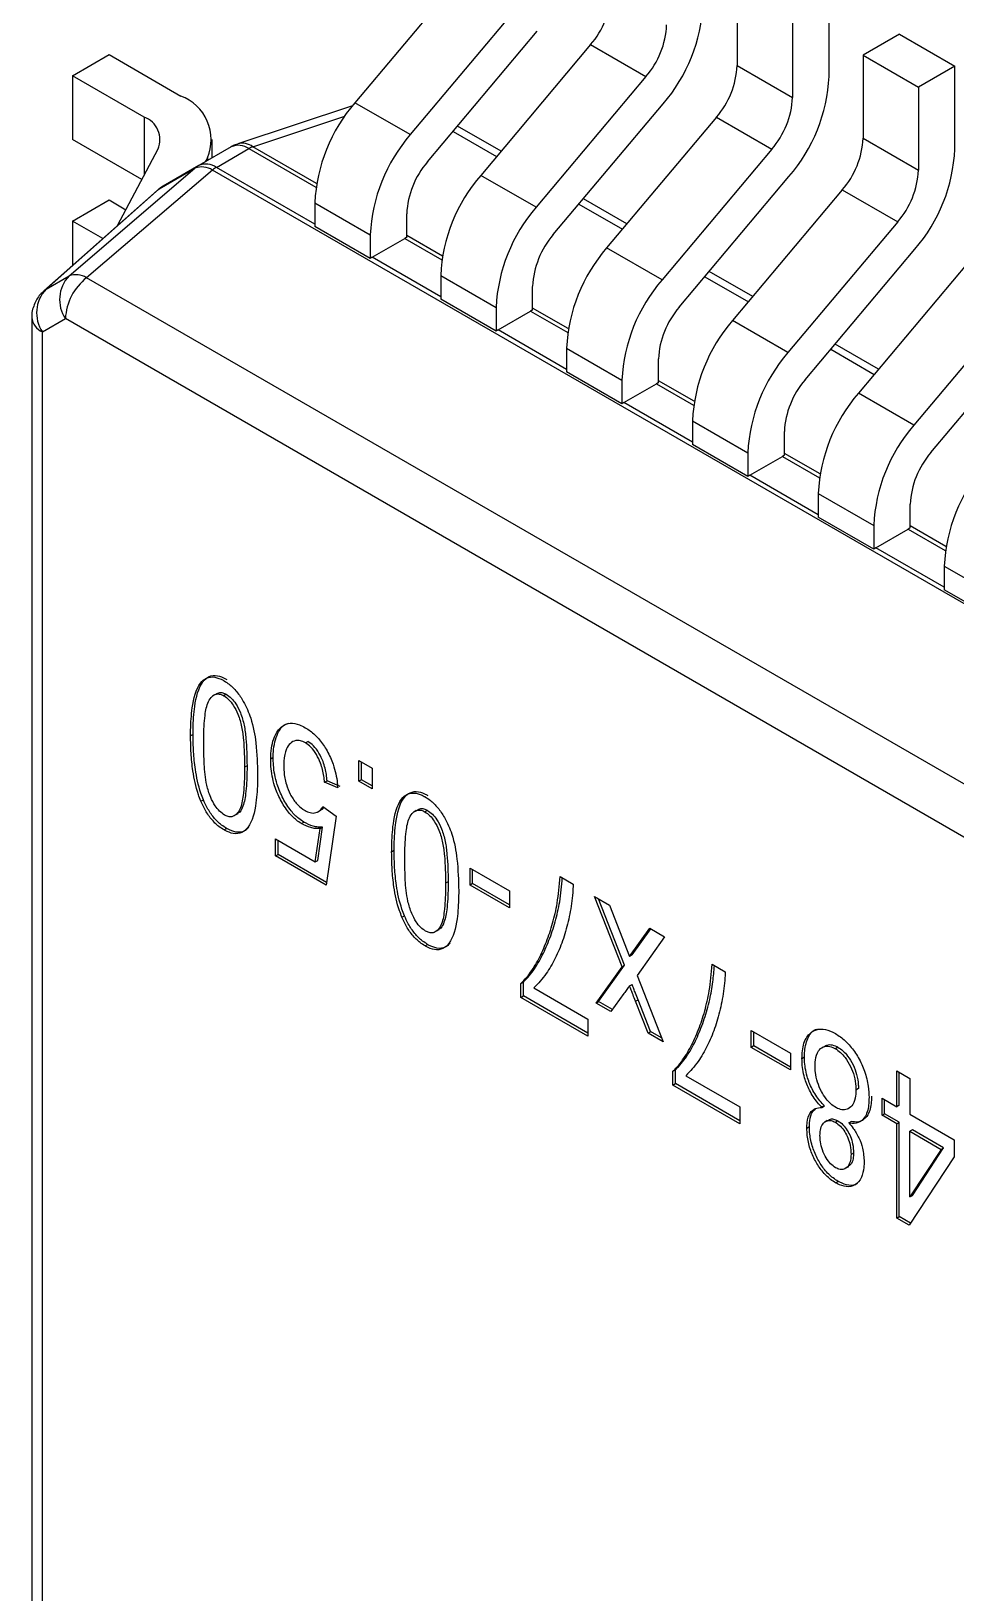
# Paper-space layout 'Layout1' of a CAD drawing. Header units: millimetres. Extents: x 0 to 841, y 0 to 594.
# Drawn here: x 526.86 to 532.05, y 194.3 to 203.08 of the extents above; entities that cross this region are included whole.
import ezdxf

# ---------------------------------------------------------------- set-up
doc = ezdxf.new("R2010")
doc.units = ezdxf.units.MM
doc.layers.get('0').update_dxf_attribs({"lineweight": 50})

psp = doc.layouts.get("Layout1")

# ---------------------------------------------------------------- linework, layer by layer
at = {"color": 18, "linetype": 'Continuous', "lineweight": 25, "true_color": 0x000000}
for p, q in [((529.2906, 203.4089), (528.6739, 202.6742)), ((530.8211, 203.3488), (530.8211, 202.8831)), ((529.6018, 203.2293), (528.985, 202.4946)), ((531.3373, 202.8219), (531.3373, 203.2875)), ((531.1323, 203.1691), (531.1323, 202.7035)), ((529.0813, 202.3411), (529.698, 203.0758)), ((531.7333, 203.0589), (531.5283, 202.9405)), ((531.7333, 203.0589), (532.0444, 202.8793)), ((529.9977, 203.0007), (529.381, 202.266)), ((529.9977, 203.0007), (530.3089, 202.8211)), ((527.0876, 202.8258), (527.2927, 202.9442)), ((527.2927, 202.9442), (527.6959, 202.7114)), ((530.8211, 202.8831), (531.1323, 202.7035)), ((531.5283, 202.9405), (531.8394, 202.7609)), ((531.5283, 202.9405), (531.5283, 202.4749)), ((532.0444, 202.8793), (531.8394, 202.7609)), ((532.0444, 202.4137), (532.0444, 202.8793)), ((527.4908, 202.593), (527.0876, 202.8258)), ((527.0876, 202.8258), (527.0876, 202.4665)), ((530.3089, 202.8211), (529.6921, 202.0864)), ((531.8394, 202.7609), (531.8394, 202.2953)), ((528.6601, 202.6574), (528.0158, 202.4427)), ((528.985, 202.4946), (528.6739, 202.6742)), ((529.7884, 201.9329), (530.4051, 202.6676)), ((527.4908, 202.593), (527.4908, 202.2683)), ((528.1012, 202.4271), (528.6166, 202.5988)), ((529.4948, 202.4015), (529.2504, 202.5426)), ((530.7048, 202.5925), (530.0881, 201.8578)), ((530.7048, 202.5925), (531.016, 202.4129)), ((527.4768, 202.2418), (527.0876, 202.4665)), ((527.8716, 202.3642), (527.8716, 202.4665)), ((529.2256, 202.5129), (529.4699, 202.3719)), ((531.5283, 202.4749), (531.8394, 202.2953)), ((527.3398, 201.9832), (527.5681, 202.4142)), ((527.979, 202.4262), (527.7963, 202.3207)), ((527.8454, 202.3652), (527.8331, 202.3419)), ((527.8454, 202.3652), (527.8454, 202.3491)), ((527.8963, 202.3108), (528.079, 202.4163)), ((528.079, 202.4163), (528.4551, 202.1992)), ((528.4584, 202.2209), (528.1012, 202.4271)), ((531.016, 202.4129), (530.3992, 201.6782)), ((527.0681, 201.7004), (527.7753, 202.3057)), ((527.8741, 202.2959), (527.1669, 201.6906)), ((527.5753, 202.1902), (527.7753, 202.3057)), ((527.7963, 202.3207), (527.5963, 202.2052)), ((536.9493, 197.0569), (527.8741, 202.2959)), ((528.4488, 201.9919), (527.8963, 202.3108)), ((529.6921, 202.0864), (529.381, 202.266)), ((527.5636, 202.1817), (526.9271, 201.6172)), ((527.5753, 202.1902), (526.9388, 201.6257)), ((530.4955, 201.5247), (531.1122, 202.2594)), ((531.412, 202.1843), (530.7952, 201.4496)), ((531.412, 202.1843), (531.7231, 202.0047)), ((527.0876, 202.0093), (527.2927, 202.1276)), ((527.2927, 202.1276), (527.3874, 202.073)), ((528.4488, 202.1117), (528.7599, 201.9321)), ((528.4488, 202.1117), (528.4488, 201.9784)), ((529.9327, 202.1047), (530.177, 201.9637)), ((530.2019, 201.9933), (529.9575, 202.1344)), ((527.2582, 201.9108), (527.0876, 202.0093)), ((527.0876, 202.0093), (527.0876, 201.7595)), ((528.965, 201.9172), (528.965, 202.0504)), ((531.7231, 202.0047), (531.1063, 201.27)), ((528.7599, 201.7989), (528.4488, 201.9784)), ((528.7599, 201.9321), (528.7599, 201.7989)), ((529.1655, 201.8127), (528.965, 201.9285)), ((528.7711, 201.8058), (528.9538, 201.9113)), ((528.9538, 201.9113), (529.1622, 201.791)), ((530.3992, 201.6782), (530.0881, 201.8578)), ((531.2026, 201.1165), (531.8194, 201.8512)), ((529.1559, 201.5837), (528.7711, 201.8058)), ((532.1191, 201.7761), (531.5023, 201.0414)), ((526.9388, 201.6257), (527.0681, 201.7004)), ((536.1421, 196.5093), (527.1669, 201.6906)), ((529.1559, 201.7035), (529.467, 201.5238)), ((529.1559, 201.7035), (529.1559, 201.5703)), ((530.6398, 201.6965), (530.8841, 201.5555)), ((530.909, 201.5851), (530.6646, 201.7261)), ((529.467, 201.3906), (529.1559, 201.5703)), ((529.6721, 201.509), (529.6721, 201.6422)), ((532.4302, 201.5965), (531.8134, 200.8618)), ((529.467, 201.5238), (529.467, 201.3906)), ((529.4782, 201.3976), (529.6609, 201.5031)), ((529.6609, 201.5031), (529.8693, 201.3828)), ((529.8726, 201.4045), (529.6721, 201.5203)), ((526.8598, 201.4675), (526.8598, 190.9399)), ((526.9184, 201.3859), (527.0477, 201.4606)), ((535.632, 196.505), (527.0477, 201.4606)), ((529.863, 201.1755), (529.4782, 201.3976)), ((531.1063, 201.27), (530.7952, 201.4496)), ((531.9097, 200.7083), (532.5265, 201.443)), ((526.9184, 190.8583), (526.9184, 201.3859)), ((531.6161, 201.1769), (531.3717, 201.3179)), ((529.863, 201.2953), (530.1741, 201.1157)), ((529.863, 201.2953), (529.863, 201.1621)), ((530.3792, 201.1008), (530.3792, 201.234)), ((531.3469, 201.2883), (531.5912, 201.1473)), ((530.1741, 200.9824), (529.863, 201.1621)), ((530.1741, 201.1157), (530.1741, 200.9824)), ((530.1853, 200.9894), (530.368, 201.0949)), ((530.368, 201.0949), (530.5764, 200.9746)), ((530.5797, 200.9963), (530.3792, 201.112)), ((531.8134, 200.8618), (531.5023, 201.0414)), ((530.5701, 200.7673), (530.1853, 200.9894)), ((530.5701, 200.887), (530.8813, 200.7074)), ((530.5701, 200.887), (530.5701, 200.7538)), ((531.0863, 200.6926), (531.0863, 200.8258)), ((530.8813, 200.5742), (530.5701, 200.7538)), ((530.8813, 200.7074), (530.8813, 200.5742)), ((530.8925, 200.5812), (531.0751, 200.6867)), ((531.0751, 200.6867), (531.2835, 200.5664)), ((531.2868, 200.5881), (531.0863, 200.7038)), ((531.2772, 200.3591), (530.8925, 200.5812)), ((531.2772, 200.4789), (531.5884, 200.2992)), ((531.2772, 200.4789), (531.2772, 200.3456)), ((531.5884, 200.166), (531.2772, 200.3456)), ((531.7934, 200.2844), (531.7934, 200.4176)), ((531.5884, 200.2992), (531.5884, 200.166)), ((531.5995, 200.173), (531.7822, 200.2785)), ((531.7822, 200.2785), (531.9906, 200.1582)), ((531.9939, 200.1799), (531.7934, 200.2956)), ((531.9843, 199.9509), (531.5995, 200.173)), ((531.9843, 200.0706), (532.2955, 199.891)), ((531.9843, 200.0706), (531.9843, 199.9374)), ((532.2955, 199.7578), (531.9843, 199.9374)), ((527.8888, 199.3484), (527.8746, 199.3402)), ((527.9516, 199.3497), (527.9374, 199.3415)), ((527.765, 199.1237), (527.7509, 199.1155)), ((528.3957, 199.077), (528.4099, 199.0851)), ((528.0681, 198.9484), (528.0539, 198.9402)), ((528.215, 198.9938), (528.2009, 198.9857)), ((528.6968, 198.9774), (528.7702, 198.935)), ((528.6968, 198.8608), (528.6968, 198.9774)), ((528.7109, 198.8689), (528.7109, 198.9693)), ((528.7702, 198.935), (528.7702, 198.8184)), ((528.5039, 198.8554), (528.5181, 198.8636)), ((528.5774, 198.8236), (528.5039, 198.8554)), ((528.5915, 198.8318), (528.5181, 198.8636)), ((528.7109, 198.8689), (528.6968, 198.8608)), ((528.7702, 198.8184), (528.6968, 198.8608)), ((528.7702, 198.8347), (528.7109, 198.8689)), ((527.8086, 198.7492), (527.8227, 198.7573)), ((528.0038, 198.6727), (528.018, 198.6808)), ((528.4632, 198.6877), (528.4774, 198.6958)), ((528.4947, 198.7186), (528.5682, 198.6641)), ((529.0183, 198.6963), (529.0042, 198.6881)), ((529.0811, 198.6976), (529.067, 198.6895)), ((527.9387, 198.5879), (527.9529, 198.596)), ((528.3734, 198.6233), (528.3875, 198.6315)), ((528.4516, 198.4085), (528.4781, 198.5948)), ((528.4657, 198.4166), (528.4922, 198.603)), ((528.4781, 198.5948), (528.4922, 198.603)), ((528.5682, 198.6641), (528.5131, 198.2775)), ((528.2284, 198.5373), (528.4516, 198.4085)), ((528.2284, 198.4418), (528.2284, 198.5373)), ((528.2426, 198.45), (528.2426, 198.5291)), ((528.2284, 198.4418), (528.2426, 198.45)), ((528.5131, 198.2775), (528.2284, 198.4418)), ((528.5153, 198.2926), (528.2426, 198.45)), ((528.4516, 198.4085), (528.4657, 198.4166)), ((528.8946, 198.4716), (528.8804, 198.4634)), ((529.3212, 198.373), (529.5416, 198.2458)), ((529.3212, 198.2776), (529.3212, 198.373)), ((529.3354, 198.2857), (529.3354, 198.3648)), ((529.8263, 198.3253), (529.8998, 198.2829)), ((529.1976, 198.2963), (529.1835, 198.2882)), ((529.3354, 198.2857), (529.3212, 198.2776)), ((529.5416, 198.1503), (529.3212, 198.2776)), ((529.5416, 198.1667), (529.3354, 198.2857)), ((529.5416, 198.2458), (529.5416, 198.1503)), ((530.1744, 197.8185), (530.0191, 198.214)), ((530.0191, 198.214), (530.1034, 198.1654)), ((530.1886, 197.8267), (530.0416, 198.2011)), ((530.1034, 198.1654), (530.2166, 197.877)), ((528.9381, 198.0971), (528.9523, 198.1053)), ((529.1333, 198.0206), (529.1475, 198.0288)), ((530.2166, 197.877), (530.3298, 198.0347)), ((530.2307, 197.8852), (530.3356, 198.0313)), ((530.414, 197.9861), (530.2588, 197.7698)), ((530.3298, 198.0347), (530.414, 197.9861)), ((529.0683, 197.9358), (529.0824, 197.944)), ((530.2307, 197.8852), (530.2166, 197.877)), ((530.0283, 197.6149), (530.1744, 197.8185)), ((530.0425, 197.623), (530.1886, 197.8267)), ((530.1744, 197.8185), (530.1886, 197.8267)), ((530.6803, 197.8323), (530.7538, 197.7899)), ((529.6059, 197.7247), (529.6201, 197.7328)), ((529.6059, 197.6466), (529.6059, 197.7247)), ((529.6201, 197.6548), (529.6201, 197.7328)), ((530.2166, 197.7112), (530.2307, 197.7193)), ((530.2588, 197.7698), (530.4049, 197.3975)), ((529.6059, 197.6466), (529.6201, 197.6548)), ((529.9824, 197.4293), (529.6059, 197.6466)), ((529.9824, 197.4456), (529.6201, 197.6548)), ((529.6794, 197.6997), (529.9824, 197.5247)), ((530.0283, 197.6149), (530.0425, 197.623)), ((530.1124, 197.5663), (530.0283, 197.6149)), ((530.1207, 197.5779), (530.0425, 197.623)), ((530.1853, 197.6679), (530.1124, 197.5663)), ((530.2504, 197.625), (530.2646, 197.6332)), ((530.3208, 197.446), (530.2504, 197.625)), ((530.3349, 197.4542), (530.2646, 197.6332)), ((529.9824, 197.5247), (529.9824, 197.4293)), ((530.3208, 197.446), (530.3349, 197.4542)), ((530.4049, 197.3975), (530.3208, 197.446)), ((530.3966, 197.4186), (530.3349, 197.4542)), ((530.9007, 197.4612), (531.1211, 197.3339)), ((530.9007, 197.3657), (530.9007, 197.4612)), ((530.9149, 197.3739), (530.9149, 197.453)), ((530.9149, 197.3739), (530.9007, 197.3657)), ((531.1211, 197.2385), (530.9007, 197.3657)), ((531.1211, 197.2548), (530.9149, 197.3739)), ((531.3874, 197.3663), (531.3732, 197.3581)), ((531.1211, 197.3339), (531.1211, 197.2385)), ((531.1854, 197.3036), (531.1996, 197.3118)), ((530.4599, 197.2317), (530.4741, 197.2398)), ((530.4599, 197.1536), (530.4599, 197.2317)), ((530.4741, 197.1618), (530.4741, 197.2398)), ((530.5334, 197.2066), (530.8365, 197.0317)), ((531.718, 197.2333), (531.7915, 197.1909)), ((531.718, 197.0318), (531.718, 197.2333)), ((531.7322, 197.04), (531.7322, 197.2251)), ((531.7915, 197.1909), (531.7915, 196.9894)), ((530.4599, 197.1536), (530.4741, 197.1618)), ((530.8365, 196.9363), (530.4599, 197.1536)), ((530.8365, 196.9526), (530.4741, 197.1618)), ((531.5026, 197.1337), (531.4885, 197.1255)), ((530.8365, 197.0317), (530.8365, 196.9363)), ((531.2594, 197.0206), (531.258, 197.0198)), ((531.2936, 197.0327), (531.3122, 197.0359)), ((531.298, 197.0277), (531.3122, 197.0359)), ((531.6354, 197.0795), (531.718, 197.0318)), ((531.6354, 196.9841), (531.6354, 197.0795)), ((531.6495, 196.9922), (531.6495, 197.0713)), ((531.7322, 197.04), (531.718, 197.0318)), ((531.213, 196.9121), (531.2271, 196.9203)), ((531.3272, 196.9543), (531.3131, 196.9461)), ((531.3874, 196.9527), (531.3732, 196.9445)), ((531.4484, 196.9409), (531.4626, 196.949)), ((531.6354, 196.9841), (531.6495, 196.9922)), ((531.718, 196.9364), (531.6354, 196.9841)), ((531.7322, 196.9445), (531.6495, 196.9922)), ((531.718, 196.9364), (531.7322, 196.9445)), ((531.718, 196.4061), (531.718, 196.9364)), ((531.7322, 196.4143), (531.7322, 196.9445)), ((531.7915, 196.9894), (532.0395, 196.8462)), ((531.8056, 196.9021), (531.7915, 196.8939)), ((531.7915, 196.8939), (531.967, 196.7926)), ((531.7915, 196.5249), (531.7915, 196.8939)), ((531.9811, 196.8008), (531.8056, 196.9021)), ((532.0395, 196.8462), (532.0395, 196.7508)), ((531.4751, 196.7715), (531.4609, 196.7633)), ((532.0395, 196.7508), (531.7874, 196.3661)), ((531.967, 196.7926), (531.7915, 196.5249)), ((531.8056, 196.5331), (531.9811, 196.8008)), ((531.967, 196.7926), (531.9811, 196.8008)), ((531.434, 196.6887), (531.4481, 196.6968)), ((531.3744, 196.6045), (531.3885, 196.6127)), ((531.7915, 196.5249), (531.8056, 196.5331)), ((531.718, 196.4061), (531.7322, 196.4143)), ((531.7874, 196.3661), (531.718, 196.4061)), ((531.7951, 196.378), (531.7322, 196.4143))]:
    psp.add_line(p, q, dxfattribs=at)
at = {"color": 18, "linetype": 'Continuous', "lineweight": 25, "true_color": 0x000000, "flags": 128}
for points in [[(527.5636, 202.1817), (527.5654, 202.1832), (527.5753, 202.1902)], [(526.9271, 201.6171), (526.9289, 201.6187), (526.9388, 201.6257)]]:
    psp.add_lwpolyline(points, dxfattribs=at)
at = {"color": 18, "linetype": 'Continuous', "lineweight": 25, "true_color": 0x000000}
for centre, radius, start, end in [((529.6363, 203.3139), 0.4783, 319.0892, 357.29496), ((529.7056, 203.2738), 0.9256, 319.08837, 357.29501), ((529.9474, 203.1343), 0.4783, 319.08919, 357.29496), ((530.3434, 202.9057), 0.4783, 319.0892, 357.29496), ((530.4127, 202.8656), 0.9256, 319.08837, 357.29501), ((527.6052, 202.4669), 0.2608, 337.06516, 69.65308), ((530.6545, 202.7261), 0.4783, 319.08919, 357.29496), ((529.3734, 202.068), 0.9256, 139.08838, 177.29501), ((527.444, 202.4667), 0.1348, 337.06398, 69.65198), ((528.0421, 202.3449), 0.1013, 54.25249, 105.03834), ((529.6845, 201.8884), 0.9256, 139.08838, 177.29501), ((531.0505, 202.4975), 0.4783, 319.08919, 357.29496), ((528.0204, 202.3345), 0.1006, 54.38979, 114.30755), ((528.1622, 202.2732), 0.1656, 111.60945, 120.17845), ((531.1198, 202.4574), 0.9256, 319.08837, 357.29501), ((527.864, 202.2038), 0.1351, 120.06299, 131.0293), ((527.815, 202.203), 0.1101, 57.57424, 111.12141), ((527.8377, 202.229), 0.1006, 54.38979, 114.30755), ((528.0017, 202.1293), 0.2099, 120.13056, 127.44493), ((529.4427, 202.0279), 0.4783, 139.08918, 177.29498), ((530.0805, 201.6598), 0.9256, 139.08838, 177.295), ((531.3616, 202.3179), 0.4783, 319.0892, 357.29496), ((527.6627, 202.0902), 0.1329, 119.99974, 131.14694), ((530.3916, 201.4802), 0.9256, 139.08836, 177.29502), ((529.047, 201.7494), 0.1869, 116.05274, 119.94213), ((530.1498, 201.6197), 0.4783, 139.08917, 177.29497), ((530.7876, 201.2516), 0.9256, 139.08836, 177.29502), ((528.8767, 201.6239), 0.2103, 120.12264, 123.71688), ((527.207, 201.5678), 0.1921, 136.33502, 213.93425), ((527.3598, 201.4448), 0.3125, 128.12851, 177.10544), ((527.1078, 201.5977), 0.1101, 57.57485, 111.12079), ((531.0987, 201.072), 0.9256, 139.08836, 177.29502), ((527.0777, 201.4931), 0.192, 136.31988, 213.94938), ((529.7542, 201.3412), 0.1869, 116.05267, 119.94217), ((530.8569, 201.2115), 0.4783, 139.0892, 177.29496), ((526.9573, 201.4756), 0.0978, 184.76439, 246.57791), ((529.5838, 201.2157), 0.2103, 120.12269, 123.71683), ((531.4947, 200.8434), 0.9256, 139.08838, 177.29501), ((531.8059, 200.6638), 0.9256, 139.08839, 177.29499), ((530.4613, 200.9329), 0.1869, 116.05272, 119.94212), ((531.5641, 200.8032), 0.4783, 139.0892, 177.29494), ((532.2018, 200.4352), 0.9256, 139.08836, 177.29502), ((530.2909, 200.8075), 0.2103, 120.12264, 123.71688), ((532.513, 200.2556), 0.9256, 139.08836, 177.29502), ((531.1684, 200.5247), 0.1869, 116.05267, 119.94217), ((532.2711, 200.395), 0.4783, 139.0892, 177.29496), ((532.909, 200.027), 0.9256, 139.08836, 177.29502), ((530.998, 200.3993), 0.2104, 120.12268, 123.71681), ((531.8755, 200.1165), 0.1869, 116.05267, 119.94217), ((531.7051, 199.9911), 0.2103, 120.12268, 123.71684)]:
    psp.add_arc(centre, radius, start, end, dxfattribs=at)
for points, knots in [([(528.0166, 202.4405), (528.0117, 202.4398), (527.9982, 202.4378), (527.9867, 202.4304), (527.9793, 202.4256)], [0, 0, 0, 0, 0.365839, 1, 1, 1, 1]), ([(527.5965, 202.2046), (527.5935, 202.2031), (527.5815, 202.1972), (527.5722, 202.1874), (527.5651, 202.18)], [0, 0, 0, 0, 0.24305, 1, 1, 1, 1]), ([(526.9286, 201.6155), (526.9209, 201.6093), (526.896, 201.5892), (526.8711, 201.5386), (526.8556, 201.492), (526.86, 201.4681), (526.8601, 201.4675)], [0, 0, 0, 0, 0.174894, 0.566336, 0.98989, 1, 1, 1, 1]), ([(527.765, 199.1237), (527.7651, 199.1345), (527.7654, 199.1889), (527.7726, 199.2965), (527.7988, 199.4042), (527.8526, 199.4531), (527.8983, 199.4585), (527.9342, 199.4438), (527.9517, 199.4344), (527.9537, 199.4333)], [0, 0, 0, 0, 0.062369, 0.312338, 0.644411, 0.763656, 0.883952, 0.986933, 1, 1, 1, 1]), ([(527.7509, 199.1155), (527.751, 199.1264), (527.7513, 199.1807), (527.7584, 199.2884), (527.7847, 199.396), (527.8384, 199.445), (527.8841, 199.4504), (527.9201, 199.4357), (527.9376, 199.4262), (527.9396, 199.4251)], [0, 0, 0, 0, 0.062369, 0.312338, 0.644411, 0.763656, 0.883952, 0.986933, 1, 1, 1, 1]), ([(527.9396, 199.4251), (527.949, 199.4192), (527.9735, 199.4037), (528.0119, 199.365), (528.0554, 199.3001), (528.0988, 199.1995), (528.1237, 199.058), (528.126, 198.9565), (528.1274, 198.8982)], [0, 0, 0, 0, 0.062487, 0.161352, 0.265034, 0.425862, 0.66997, 1, 1, 1, 1]), ([(527.8244, 199.0728), (527.8244, 199.0836), (527.8248, 199.1379), (527.8288, 199.2199), (527.8431, 199.3013), (527.8689, 199.3382), (527.8923, 199.352), (527.9159, 199.3521), (527.9307, 199.3448), (527.9374, 199.3415)], [0, 0, 0, 0, 0.083509, 0.417885, 0.648598, 0.772888, 0.869625, 0.940227, 1, 1, 1, 1]), ([(527.8891, 199.3477), (527.8956, 199.3523), (527.9075, 199.3606), (527.9301, 199.3601), (527.9448, 199.353), (527.9516, 199.3497)], [0, 0, 0, 0, 0.394452, 0.722375, 1, 1, 1, 1]), ([(527.9374, 199.3415), (527.947, 199.3349), (527.9663, 199.3216), (527.9946, 199.2846), (528.0211, 199.2318), (528.0395, 199.1648), (528.052, 199.0645), (528.0532, 198.9909), (528.0539, 198.9402)], [0, 0, 0, 0, 0.083661, 0.167814, 0.28532, 0.446215, 0.619082, 1, 1, 1, 1]), ([(527.9516, 199.3497), (527.9612, 199.3431), (527.9804, 199.3297), (528.0088, 199.2928), (528.0353, 199.24), (528.0537, 199.173), (528.0662, 199.0726), (528.0673, 198.999), (528.0681, 198.9484)], [0, 0, 0, 0, 0.083661, 0.167814, 0.28532, 0.446215, 0.619082, 1, 1, 1, 1]), ([(527.8086, 198.7492), (527.8038, 198.7613), (527.7814, 198.8187), (527.7633, 198.9109), (527.7522, 199.0199), (527.7513, 199.0836), (527.7509, 199.1155)], [0, 0, 0, 0, 0.0951477, 0.4489895, 0.7231817, 1, 1, 1, 1]), ([(527.8227, 198.7573), (527.818, 198.7695), (527.7956, 198.8269), (527.7774, 198.919), (527.7663, 199.0281), (527.7655, 199.0917), (527.765, 199.1237)], [0, 0, 0, 0, 0.0951477, 0.4489895, 0.7231817, 1, 1, 1, 1]), ([(528.2009, 198.9857), (528.2011, 198.9964), (528.2021, 199.0478), (528.2187, 199.1182), (528.2608, 199.1722), (528.3086, 199.1912), (528.3549, 199.1834), (528.3842, 199.1679), (528.395, 199.1622)], [0, 0, 0, 0, 0.080359, 0.383624, 0.592571, 0.75011, 0.908123, 1, 1, 1, 1]), ([(528.215, 198.9938), (528.2152, 199.0046), (528.2162, 199.056), (528.2337, 199.1247), (528.2682, 199.1766), (528.2947, 199.1845), (528.3016, 199.1866)], [0, 0, 0, 0, 0.12058, 0.575635, 0.889163, 1, 1, 1, 1]), ([(528.395, 199.1622), (528.4045, 199.1563), (528.4321, 199.1391), (528.4761, 199.0965), (528.521, 199.0309), (528.5589, 198.9461), (528.5734, 198.875), (528.5767, 198.8327), (528.5774, 198.8236)], [0, 0, 0, 0, 0.094027, 0.274828, 0.4518, 0.649592, 0.924951, 1, 1, 1, 1]), ([(527.9417, 198.671), (527.9322, 198.6775), (527.9129, 198.6906), (527.8852, 198.7264), (527.859, 198.7769), (527.8352, 198.8584), (527.8261, 198.9591), (527.825, 199.0346), (527.8244, 199.0728)], [0, 0, 0, 0, 0.0832548, 0.1671778, 0.2770934, 0.4321008, 0.7129659, 1, 1, 1, 1]), ([(528.3957, 199.077), (528.3862, 199.0816), (528.3671, 199.091), (528.337, 199.0908), (528.3091, 199.0759), (528.2837, 199.0384), (528.2751, 198.9913), (528.2745, 198.9567), (528.2743, 198.9479)], [0, 0, 0, 0, 0.121738, 0.244194, 0.422884, 0.611158, 0.900648, 1, 1, 1, 1]), ([(528.5039, 198.8554), (528.5026, 198.867), (528.4985, 198.9018), (528.486, 198.955), (528.4595, 199.0115), (528.4293, 199.0536), (528.4062, 199.0697), (528.3957, 199.077)], [0, 0, 0, 0, 0.14764, 0.44513, 0.640534, 0.837167, 1, 1, 1, 1]), ([(528.5181, 198.8636), (528.5167, 198.8752), (528.5126, 198.91), (528.5002, 198.9632), (528.4737, 199.0197), (528.4435, 199.0617), (528.4204, 199.0778), (528.4099, 199.0851)], [0, 0, 0, 0, 0.14764, 0.44513, 0.640534, 0.837167, 1, 1, 1, 1]), ([(528.0539, 198.9402), (528.0539, 198.9294), (528.0534, 198.8751), (528.0497, 198.7927), (528.0353, 198.7111), (528.0093, 198.6748), (527.9864, 198.6606), (527.9631, 198.6605), (527.9484, 198.6677), (527.9417, 198.671)], [0, 0, 0, 0, 0.083629, 0.418578, 0.652908, 0.774405, 0.870047, 0.94133, 1, 1, 1, 1]), ([(528.0681, 198.9484), (528.068, 198.9376), (528.0675, 198.8834), (528.0643, 198.7999), (528.0484, 198.721), (528.0294, 198.6877), (528.0186, 198.6819), (528.0176, 198.6814)], [0, 0, 0, 0, 0.106376, 0.532427, 0.830492, 0.985035, 1, 1, 1, 1]), ([(528.3734, 198.6233), (528.3639, 198.6293), (528.3389, 198.6453), (528.2964, 198.6892), (528.2535, 198.7565), (528.216, 198.8462), (528.2022, 198.9245), (528.2012, 198.9718), (528.2009, 198.9857)], [0, 0, 0, 0, 0.089461, 0.236036, 0.422243, 0.61643, 0.888081, 1, 1, 1, 1]), ([(528.3875, 198.6315), (528.378, 198.6375), (528.3531, 198.6535), (528.3106, 198.6974), (528.2676, 198.7647), (528.2301, 198.8544), (528.2164, 198.9327), (528.2153, 198.98), (528.215, 198.9938)], [0, 0, 0, 0, 0.089461, 0.236036, 0.422243, 0.61643, 0.888081, 1, 1, 1, 1]), ([(528.2743, 198.9479), (528.2746, 198.9368), (528.2754, 198.9036), (528.2845, 198.8492), (528.3093, 198.7872), (528.3418, 198.7376), (528.3726, 198.7095), (528.3895, 198.699), (528.3939, 198.6963)], [0, 0, 0, 0, 0.127726, 0.385485, 0.577521, 0.770216, 0.941298, 1, 1, 1, 1]), ([(528.1274, 198.8982), (528.1273, 198.8873), (528.127, 198.833), (528.1201, 198.7253), (528.0937, 198.6179), (528.0402, 198.5685), (527.9944, 198.5626), (527.9582, 198.5774), (527.9406, 198.5868), (527.9387, 198.5879)], [0, 0, 0, 0, 0.0623111, 0.3120493, 0.6429721, 0.7627446, 0.8836468, 0.987362, 1, 1, 1, 1]), ([(527.9529, 198.596), (527.9434, 198.6019), (527.9184, 198.6176), (527.8796, 198.6561), (527.8453, 198.7071), (527.8296, 198.7421), (527.8227, 198.7573)], [0, 0, 0, 0, 0.180709, 0.477405, 0.772009, 1, 1, 1, 1]), ([(528.8804, 198.4634), (528.8805, 198.4743), (528.8808, 198.5287), (528.888, 198.6363), (528.9142, 198.744), (528.968, 198.7929), (529.0137, 198.7983), (529.0496, 198.7836), (529.0671, 198.7741), (529.0691, 198.7731)], [0, 0, 0, 0, 0.062368, 0.312333, 0.644387, 0.76366, 0.883954, 0.986933, 1, 1, 1, 1]), ([(528.8946, 198.4716), (528.8946, 198.4825), (528.895, 198.5368), (528.9021, 198.6444), (528.9283, 198.7522), (528.9821, 198.8011), (529.0278, 198.8065), (529.0638, 198.7918), (529.0813, 198.7823), (529.0833, 198.7812)], [0, 0, 0, 0, 0.062368, 0.312333, 0.644387, 0.76366, 0.883954, 0.986933, 1, 1, 1, 1]), ([(529.0691, 198.7731), (529.0786, 198.7671), (529.103, 198.7517), (529.1414, 198.7129), (529.185, 198.648), (529.2284, 198.5474), (529.2532, 198.4059), (529.2556, 198.3044), (529.2569, 198.2461)], [0, 0, 0, 0, 0.062487, 0.161352, 0.265034, 0.425862, 0.66997, 1, 1, 1, 1]), ([(527.9387, 198.5879), (527.9293, 198.5938), (527.9043, 198.6094), (527.8654, 198.648), (527.8312, 198.6989), (527.8154, 198.7339), (527.8086, 198.7492)], [0, 0, 0, 0, 0.180709, 0.477405, 0.772009, 1, 1, 1, 1]), ([(528.3939, 198.6963), (528.4034, 198.6917), (528.4252, 198.6811), (528.4563, 198.6827), (528.4805, 198.6963), (528.4906, 198.7122), (528.4947, 198.7186)], [0, 0, 0, 0, 0.220337, 0.505914, 0.799564, 1, 1, 1, 1]), ([(528.4764, 198.6974), (528.4835, 198.7002), (528.4928, 198.7038), (528.4987, 198.7125), (528.5001, 198.7146)], [0, 0, 0, 0, 0.761919, 1, 1, 1, 1]), ([(528.9539, 198.4207), (528.954, 198.4315), (528.9544, 198.4858), (528.9583, 198.5678), (528.9727, 198.6493), (528.9984, 198.6861), (529.0219, 198.6999), (529.0454, 198.7), (529.0602, 198.6928), (529.067, 198.6895)], [0, 0, 0, 0, 0.083509, 0.417885, 0.648598, 0.772888, 0.869625, 0.940227, 1, 1, 1, 1]), ([(529.0187, 198.6957), (529.0251, 198.7002), (529.037, 198.7085), (529.0596, 198.7081), (529.0743, 198.7009), (529.0811, 198.6976)], [0, 0, 0, 0, 0.394452, 0.722375, 1, 1, 1, 1]), ([(529.067, 198.6895), (529.0766, 198.6828), (529.0958, 198.6695), (529.1242, 198.6326), (529.1507, 198.5798), (529.1691, 198.5127), (529.1816, 198.4124), (529.1827, 198.3388), (529.1835, 198.2882)], [0, 0, 0, 0, 0.083661, 0.167814, 0.28532, 0.446215, 0.619082, 1, 1, 1, 1]), ([(529.0811, 198.6976), (529.0907, 198.691), (529.11, 198.6777), (529.1383, 198.6407), (529.1648, 198.5879), (529.1832, 198.5209), (529.1957, 198.4206), (529.1968, 198.347), (529.1976, 198.2963)], [0, 0, 0, 0, 0.083661, 0.167814, 0.28532, 0.446215, 0.619082, 1, 1, 1, 1]), ([(528.0789, 198.6037), (528.0706, 198.595), (528.0517, 198.5751), (528.0083, 198.5711), (527.9724, 198.5855), (527.9548, 198.595), (527.9529, 198.596)], [0, 0, 0, 0, 0.28346, 0.648599, 0.961832, 1, 1, 1, 1]), ([(528.4781, 198.5948), (528.4697, 198.5947), (528.4528, 198.5946), (528.4181, 198.6009), (528.391, 198.6145), (528.3734, 198.6233)], [0, 0, 0, 0, 0.258529, 0.517959, 1, 1, 1, 1]), ([(528.4922, 198.603), (528.4838, 198.6029), (528.467, 198.6027), (528.4323, 198.609), (528.4051, 198.6226), (528.3875, 198.6315)], [0, 0, 0, 0, 0.258529, 0.517959, 1, 1, 1, 1]), ([(528.9381, 198.0971), (528.9334, 198.1093), (528.911, 198.1667), (528.8928, 198.2588), (528.8817, 198.3679), (528.8809, 198.4315), (528.8804, 198.4634)], [0, 0, 0, 0, 0.0951477, 0.4489895, 0.7231817, 1, 1, 1, 1]), ([(528.9523, 198.1053), (528.9475, 198.1174), (528.9251, 198.1748), (528.9069, 198.267), (528.8958, 198.376), (528.895, 198.4397), (528.8946, 198.4716)], [0, 0, 0, 0, 0.0951477, 0.4489895, 0.7231817, 1, 1, 1, 1]), ([(529.0713, 198.0189), (529.0617, 198.0254), (529.0424, 198.0385), (529.0148, 198.0744), (528.9885, 198.1249), (528.9647, 198.2064), (528.9557, 198.3071), (528.9545, 198.3825), (528.9539, 198.4207)], [0, 0, 0, 0, 0.083199, 0.167127, 0.27705, 0.432066, 0.712949, 1, 1, 1, 1]), ([(529.6059, 197.7247), (529.6116, 197.7301), (529.6399, 197.7575), (529.6737, 197.8039), (529.7155, 197.8775), (529.744, 197.942), (529.7752, 198.0267), (529.7952, 198.0994), (529.8164, 198.2032), (529.8222, 198.2747), (529.8263, 198.3253)], [0, 0, 0, 0, 0.041827, 0.209607, 0.293306, 0.460764, 0.544441, 0.711923, 0.795622, 1, 1, 1, 1]), ([(529.6201, 197.7328), (529.6257, 197.7383), (529.654, 197.7657), (529.6879, 197.812), (529.7297, 197.8857), (529.7581, 197.9501), (529.7894, 198.0349), (529.8093, 198.1076), (529.8296, 198.2066), (529.835, 198.2727), (529.8388, 198.3181)], [0, 0, 0, 0, 0.0427265, 0.2141155, 0.2996147, 0.4706748, 0.5561519, 0.7272368, 0.8127363, 1, 1, 1, 1]), ([(529.2569, 198.2461), (529.2569, 198.2352), (529.2565, 198.1809), (529.2497, 198.0732), (529.2232, 197.9659), (529.1698, 197.9164), (529.1239, 197.9105), (529.0878, 197.9253), (529.0702, 197.9348), (529.0683, 197.9358)], [0, 0, 0, 0, 0.0623111, 0.3120493, 0.6429721, 0.7627446, 0.8836468, 0.987362, 1, 1, 1, 1]), ([(529.1835, 198.2882), (529.1834, 198.2773), (529.183, 198.2231), (529.1792, 198.1406), (529.1648, 198.059), (529.1388, 198.0227), (529.116, 198.0086), (529.0926, 198.0085), (529.0779, 198.0157), (529.0713, 198.0189)], [0, 0, 0, 0, 0.0836242, 0.418552, 0.6528673, 0.7743569, 0.8699933, 0.9412724, 1, 1, 1, 1]), ([(529.1976, 198.2963), (529.1975, 198.2855), (529.1971, 198.2313), (529.1938, 198.1479), (529.1779, 198.0689), (529.159, 198.0356), (529.1481, 198.0299), (529.1471, 198.0294)], [0, 0, 0, 0, 0.106376, 0.532427, 0.830492, 0.985035, 1, 1, 1, 1]), ([(529.8998, 198.2829), (529.8994, 198.2722), (529.8979, 198.2186), (529.8853, 198.1284), (529.8634, 198.0349), (529.8411, 197.9645), (529.8153, 197.8974), (529.7842, 197.8359), (529.7384, 197.7619), (529.7034, 197.725), (529.6794, 197.6997)], [0, 0, 0, 0, 0.042678, 0.213882, 0.384805, 0.470176, 0.555564, 0.726482, 0.811869, 1, 1, 1, 1]), ([(529.0683, 197.9358), (529.0588, 197.9417), (529.0338, 197.9574), (528.995, 197.9959), (528.9607, 198.0469), (528.945, 198.0818), (528.9381, 198.0971)], [0, 0, 0, 0, 0.180709, 0.477405, 0.772009, 1, 1, 1, 1]), ([(529.0824, 197.944), (529.073, 197.9499), (529.048, 197.9655), (529.0091, 198.0041), (528.9748, 198.055), (528.9591, 198.09), (528.9523, 198.1053)], [0, 0, 0, 0, 0.180709, 0.477405, 0.772009, 1, 1, 1, 1]), ([(529.2084, 197.9516), (529.2002, 197.9429), (529.1812, 197.923), (529.1378, 197.919), (529.1019, 197.9335), (529.0843, 197.9429), (529.0824, 197.944)], [0, 0, 0, 0, 0.28346, 0.648599, 0.961832, 1, 1, 1, 1]), ([(530.4599, 197.2317), (530.4656, 197.2371), (530.4939, 197.2645), (530.5278, 197.3108), (530.5696, 197.3845), (530.598, 197.4489), (530.6293, 197.5337), (530.6492, 197.6063), (530.6704, 197.7102), (530.6762, 197.7816), (530.6803, 197.8323)], [0, 0, 0, 0, 0.041826, 0.20962, 0.293317, 0.460772, 0.544448, 0.711928, 0.795626, 1, 1, 1, 1]), ([(530.4741, 197.2398), (530.4797, 197.2453), (530.508, 197.2727), (530.5419, 197.319), (530.5837, 197.3927), (530.6121, 197.4571), (530.6434, 197.5419), (530.6669, 197.6275), (530.6858, 197.7278), (530.6908, 197.7942), (530.6931, 197.825)], [0, 0, 0, 0, 0.042722, 0.21411, 0.2996, 0.470643, 0.556111, 0.727178, 0.873789, 1, 1, 1, 1]), ([(530.7538, 197.7899), (530.7535, 197.7792), (530.7519, 197.7256), (530.7394, 197.6354), (530.7175, 197.5418), (530.6951, 197.4715), (530.6694, 197.4044), (530.6382, 197.3429), (530.5924, 197.2689), (530.5575, 197.232), (530.5334, 197.2066)], [0, 0, 0, 0, 0.042678, 0.213882, 0.384805, 0.470176, 0.555564, 0.726482, 0.811869, 1, 1, 1, 1]), ([(530.2166, 197.7112), (530.2118, 197.7045), (530.2042, 197.694), (530.1938, 197.6796), (530.1881, 197.6718), (530.1853, 197.6679)], [0, 0, 0, 0, 0.45884, 0.729433, 1, 1, 1, 1]), ([(530.2504, 197.625), (530.2457, 197.6371), (530.2377, 197.6576), (530.2264, 197.6863), (530.2199, 197.7029), (530.2166, 197.7112)], [0, 0, 0, 0, 0.422842, 0.711329, 1, 1, 1, 1]), ([(530.2646, 197.6332), (530.2598, 197.6453), (530.2518, 197.6657), (530.2405, 197.6945), (530.234, 197.711), (530.2307, 197.7193)], [0, 0, 0, 0, 0.422842, 0.711329, 1, 1, 1, 1]), ([(531.1854, 197.3036), (531.1857, 197.3144), (531.1866, 197.3566), (531.2025, 197.4198), (531.2474, 197.4627), (531.3021, 197.4724), (531.3449, 197.4583), (531.3686, 197.4454), (531.3732, 197.4429)], [0, 0, 0, 0, 0.089086, 0.350534, 0.595141, 0.775633, 0.956361, 1, 1, 1, 1]), ([(531.1996, 197.3118), (531.1998, 197.3226), (531.2007, 197.365), (531.2178, 197.4255), (531.2482, 197.4653), (531.2712, 197.4686), (531.2721, 197.4688)], [0, 0, 0, 0, 0.147028, 0.578524, 0.982225, 1, 1, 1, 1]), ([(531.3732, 197.4429), (531.3827, 197.4371), (531.4112, 197.4193), (531.4574, 197.3757), (531.5043, 197.3076), (531.5406, 197.2289), (531.5595, 197.1511), (531.5612, 197.1042), (531.5619, 197.0835)], [0, 0, 0, 0, 0.088126, 0.26613, 0.442312, 0.629128, 0.835573, 1, 1, 1, 1]), ([(531.2589, 197.2614), (531.2592, 197.2721), (531.2602, 197.3043), (531.2728, 197.3452), (531.3011, 197.3696), (531.3324, 197.3748), (531.3574, 197.3669), (531.371, 197.3593), (531.3732, 197.3581)], [0, 0, 0, 0, 0.140132, 0.421754, 0.628705, 0.797676, 0.966809, 1, 1, 1, 1]), ([(531.3087, 197.3677), (531.3118, 197.3707), (531.3217, 197.3805), (531.3469, 197.3825), (531.3715, 197.3751), (531.3851, 197.3675), (531.3874, 197.3663)], [0, 0, 0, 0, 0.172498, 0.549082, 0.926027, 1, 1, 1, 1]), ([(531.3732, 197.3581), (531.3828, 197.3518), (531.4018, 197.3391), (531.4321, 197.3052), (531.4598, 197.259), (531.4808, 197.2025), (531.4878, 197.1577), (531.4883, 197.1327), (531.4885, 197.1255)], [0, 0, 0, 0, 0.138959, 0.278354, 0.479807, 0.687196, 0.910094, 1, 1, 1, 1]), ([(531.3874, 197.3663), (531.3969, 197.3599), (531.416, 197.3472), (531.4463, 197.3134), (531.474, 197.2672), (531.495, 197.2107), (531.5019, 197.1658), (531.5025, 197.1409), (531.5026, 197.1337)], [0, 0, 0, 0, 0.138959, 0.278354, 0.479807, 0.687196, 0.910094, 1, 1, 1, 1]), ([(531.298, 197.0277), (531.2894, 197.037), (531.2631, 197.0654), (531.2262, 197.1221), (531.1946, 197.2028), (531.1859, 197.2633), (531.1855, 197.2976), (531.1854, 197.3036)], [0, 0, 0, 0, 0.123738, 0.374643, 0.612221, 0.932209, 1, 1, 1, 1]), ([(531.3122, 197.0359), (531.3035, 197.0452), (531.2773, 197.0735), (531.2404, 197.1302), (531.2088, 197.2109), (531.2, 197.2714), (531.1996, 197.3058), (531.1996, 197.3118)], [0, 0, 0, 0, 0.123738, 0.374643, 0.612221, 0.932209, 1, 1, 1, 1]), ([(531.3751, 197.0283), (531.3656, 197.0346), (531.3465, 197.0472), (531.3182, 197.0787), (531.292, 197.1202), (531.2703, 197.1716), (531.2602, 197.2205), (531.2593, 197.2495), (531.2589, 197.2614)], [0, 0, 0, 0, 0.138321, 0.277278, 0.445772, 0.64018, 0.852451, 1, 1, 1, 1]), ([(531.4885, 197.1255), (531.4882, 197.1148), (531.4872, 197.0841), (531.475, 197.0444), (531.4487, 197.0194), (531.4186, 197.0117), (531.393, 197.0184), (531.3785, 197.0264), (531.3751, 197.0283)], [0, 0, 0, 0, 0.140883, 0.40404, 0.615339, 0.782548, 0.95003, 1, 1, 1, 1]), ([(531.5761, 197.0916), (531.5758, 197.0809), (531.575, 197.0416), (531.5622, 196.989), (531.5269, 196.9515), (531.4915, 196.9439), (531.4687, 196.948), (531.4626, 196.949)], [0, 0, 0, 0, 0.123799, 0.451694, 0.683196, 0.915558, 1, 1, 1, 1]), ([(531.213, 196.9121), (531.2133, 196.9228), (531.2141, 196.9553), (531.2268, 196.9974), (531.2581, 197.0252), (531.2846, 197.0269), (531.298, 197.0277)], [0, 0, 0, 0, 0.160795, 0.487266, 0.740671, 1, 1, 1, 1]), ([(531.2271, 196.9203), (531.2275, 196.9309), (531.2285, 196.9631), (531.2375, 197.0012), (531.2556, 197.0144), (531.2609, 197.0183)], [0, 0, 0, 0, 0.258009, 0.781858, 1, 1, 1, 1]), ([(531.5619, 197.0835), (531.5617, 197.0727), (531.5609, 197.0335), (531.5481, 196.9809), (531.5128, 196.9433), (531.4773, 196.9357), (531.4545, 196.9398), (531.4484, 196.9409)], [0, 0, 0, 0, 0.123799, 0.451694, 0.683196, 0.915558, 1, 1, 1, 1]), ([(531.3744, 196.6045), (531.3649, 196.6105), (531.3385, 196.6272), (531.2975, 196.6679), (531.258, 196.7286), (531.2279, 196.798), (531.2145, 196.8614), (531.2134, 196.8983), (531.213, 196.9121)], [0, 0, 0, 0, 0.103211, 0.288778, 0.463358, 0.657107, 0.871388, 1, 1, 1, 1]), ([(531.3885, 196.6127), (531.3791, 196.6186), (531.3526, 196.6353), (531.3116, 196.676), (531.2721, 196.7368), (531.2421, 196.8061), (531.2286, 196.8696), (531.2275, 196.9064), (531.2271, 196.9203)], [0, 0, 0, 0, 0.103211, 0.288778, 0.463358, 0.657107, 0.871388, 1, 1, 1, 1]), ([(531.2864, 196.8695), (531.2868, 196.8802), (531.2878, 196.9052), (531.2998, 196.9366), (531.3218, 196.9542), (531.3478, 196.9566), (531.3648, 196.9485), (531.3732, 196.9445)], [0, 0, 0, 0, 0.183805, 0.429706, 0.672034, 0.836952, 1, 1, 1, 1]), ([(531.3286, 196.9522), (531.3322, 196.9556), (531.341, 196.964), (531.3622, 196.9645), (531.379, 196.9566), (531.3874, 196.9527)], [0, 0, 0, 0, 0.262486, 0.633346, 1, 1, 1, 1]), ([(531.3732, 196.9445), (531.3828, 196.938), (531.4021, 196.9248), (531.4262, 196.8921), (531.4451, 196.855), (531.4588, 196.8102), (531.4602, 196.7803), (531.4609, 196.7633)], [0, 0, 0, 0, 0.178914, 0.359476, 0.528236, 0.731795, 1, 1, 1, 1]), ([(531.3874, 196.9527), (531.397, 196.9461), (531.4162, 196.9329), (531.4404, 196.9003), (531.4592, 196.8631), (531.4729, 196.8184), (531.4743, 196.7885), (531.4751, 196.7715)], [0, 0, 0, 0, 0.178914, 0.359476, 0.528236, 0.731795, 1, 1, 1, 1]), ([(531.4484, 196.9409), (531.4569, 196.931), (531.4785, 196.9058), (531.5071, 196.8572), (531.5308, 196.7908), (531.5331, 196.7481), (531.5344, 196.7232)], [0, 0, 0, 0, 0.157959, 0.405252, 0.65437, 1, 1, 1, 1]), ([(531.3741, 196.6895), (531.3645, 196.6963), (531.3453, 196.7099), (531.3191, 196.7462), (531.2988, 196.789), (531.2877, 196.8327), (531.2868, 196.8581), (531.2864, 196.8695)], [0, 0, 0, 0, 0.181067, 0.363579, 0.589327, 0.815589, 1, 1, 1, 1]), ([(531.4609, 196.7633), (531.4605, 196.7527), (531.4594, 196.7275), (531.4463, 196.6969), (531.4244, 196.6802), (531.3991, 196.6776), (531.3826, 196.6854), (531.3741, 196.6895)], [0, 0, 0, 0, 0.185429, 0.43686, 0.679778, 0.834394, 1, 1, 1, 1]), ([(531.4751, 196.7715), (531.4746, 196.7609), (531.4733, 196.736), (531.464, 196.7092), (531.451, 196.7012), (531.4469, 196.6988)], [0, 0, 0, 0, 0.3364515, 0.7926597, 1, 1, 1, 1]), ([(531.5344, 196.7232), (531.5341, 196.7125), (531.5333, 196.6801), (531.5213, 196.6292), (531.4868, 196.5892), (531.4374, 196.5781), (531.3978, 196.5918), (531.3777, 196.6027), (531.3744, 196.6045)], [0, 0, 0, 0, 0.104505, 0.315342, 0.561711, 0.777495, 0.963315, 1, 1, 1, 1]), ([(531.4973, 196.6025), (531.4969, 196.6021), (531.4857, 196.589), (531.4504, 196.588), (531.412, 196.5999), (531.3919, 196.6109), (531.3885, 196.6127)], [0, 0, 0, 0, 0.018157, 0.501552, 0.917819, 1, 1, 1, 1])]:
    psp.add_open_spline(points, degree=3, knots=knots, dxfattribs=at)

doc.saveas('drawing.dxf')
